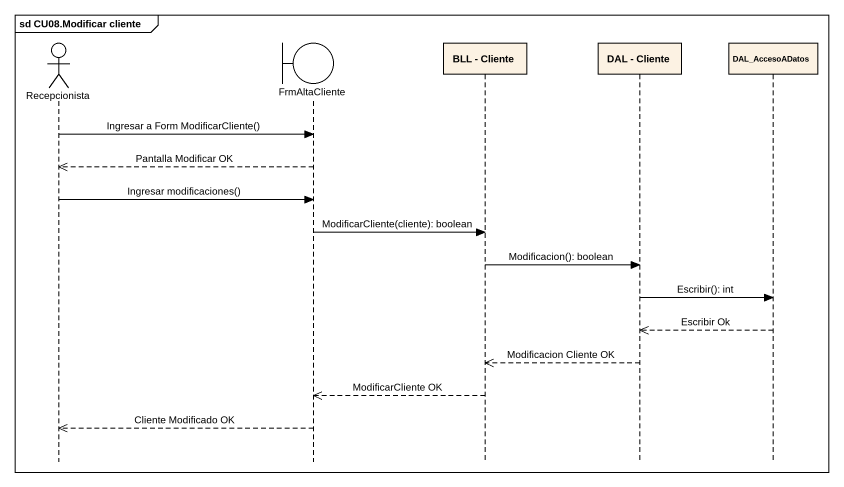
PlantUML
@startuml
mainframe sd CU08.Modificar cliente
hide footbox
actor Recepcionista
boundary FrmAltaCliente
participant "BLL - Cliente" as BLL_Cliente
participant "DAL - Cliente" as DAL_Cliente
participant DAL_AccesoADatos

Recepcionista -> FrmAltaCliente : Ingresar a Form ModificarCliente()
FrmAltaCliente -->> Recepcionista : Pantalla Modificar OK
Recepcionista -> FrmAltaCliente : Ingresar modificaciones()
FrmAltaCliente -> BLL_Cliente : ModificarCliente(cliente): boolean
BLL_Cliente -> DAL_Cliente : Modificacion(): boolean
DAL_Cliente -> DAL_AccesoADatos : Escribir(): int
DAL_AccesoADatos -->> DAL_Cliente : Escribir Ok
DAL_Cliente -->> BLL_Cliente : Modificacion Cliente OK
BLL_Cliente -->> FrmAltaCliente : ModificarCliente OK
FrmAltaCliente -->> Recepcionista : Cliente Modificado OK
@enduml
